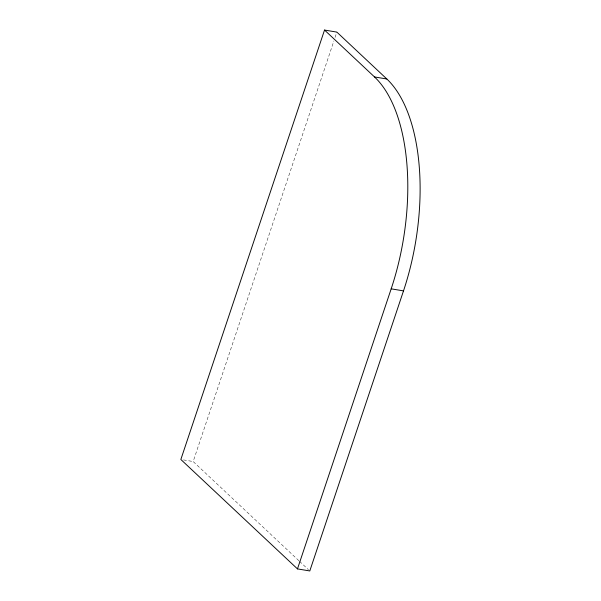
<?xml version="1.0" encoding="UTF-8"?>
<svg xmlns="http://www.w3.org/2000/svg" width="601" height="601" viewBox="0 0 601 601"><rect width="100%" height="100%" fill="white"/><g stroke="black" fill="none" stroke-linecap="round" stroke-linejoin="round"><path stroke-width="0.45" stroke-dasharray="3 2.25" d="M298.877 560.71L193.169 461.53L333.878 40.988M335.065 37.435L336.853 32.101M183.485 459.923L193.169 461.53M299.561 561.349L308.426 569.673"/><path stroke-width="0.9" d="M324.532 30.05L180.848 459.48L297.472 568.899L309.793 570.95L403.504 290.884A163.615 79.941 -80.6 0 0 386.834 78.994L336.853 32.101L324.532 30.05L374.513 76.943L386.834 78.994M297.472 568.899L391.183 288.833A163.615 79.941 -80.6 0 0 374.513 76.943M391.183 288.833L403.504 290.884"/></g></svg>
